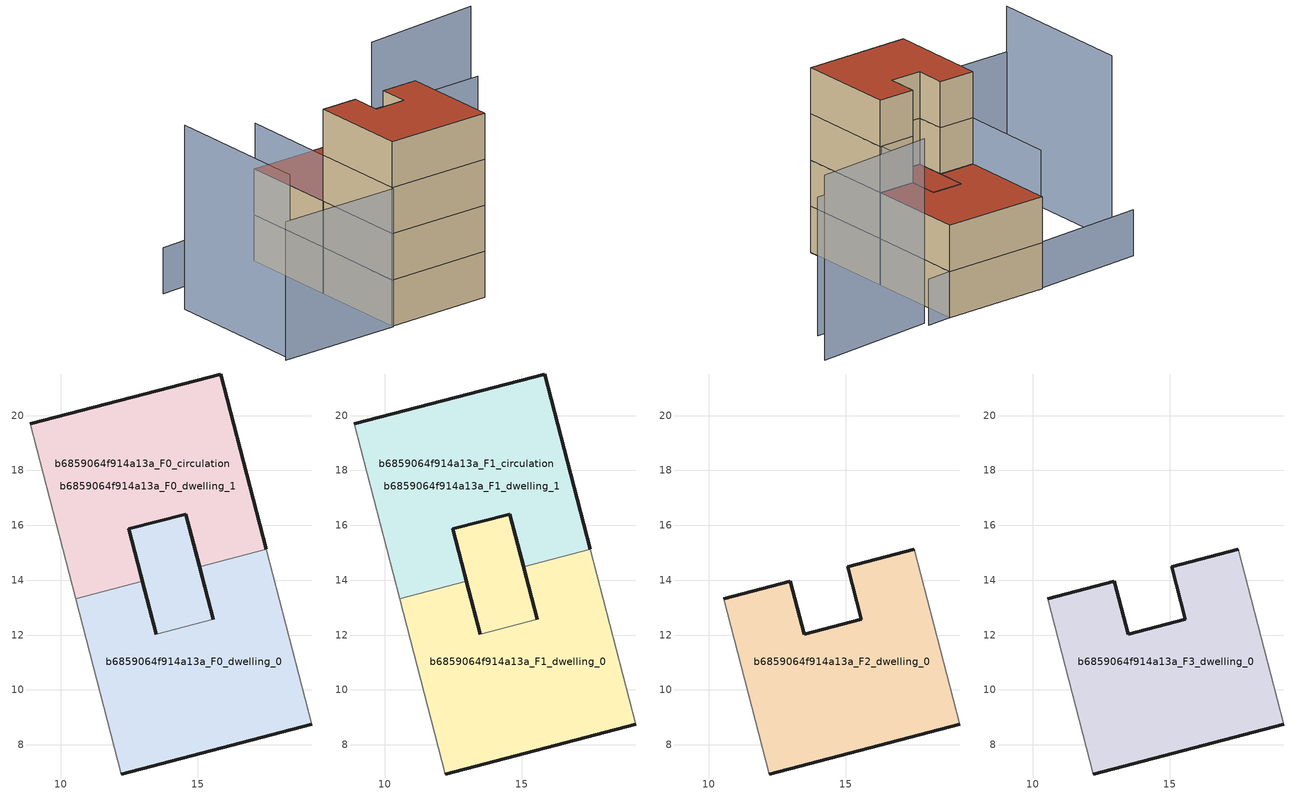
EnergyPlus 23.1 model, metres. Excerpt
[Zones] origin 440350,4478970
b6859064f914a13a_F0_dwelling_0
 floor ground (EU_floor_Construction): 17.49,15.13 19.15,8.74 12.21,6.93 10.55,13.32 12.98,13.95 13.48,12.04 15.56,12.58 15.06,14.5 z0; 14.56,16.41 15.06,14.5 15.56,12.58 13.48,12.04 12.48,15.87 z0
 wall outside (EU_wall_Construction): 12.21,6.93 19.15,8.74 / 15.06,14.5 15.56,12.58 / 13.48,12.04 12.98,13.95 z0:3
 wall adiabatic (EU_wall_Construction): 19.15,8.74 17.49,15.13 / 10.55,13.32 12.21,6.93 z0:3
 wall to b6859064f914a13a_F0_dwelling_1 (EU_wall_Construction): 17.49,15.13 15.06,14.5 / 12.98,13.95 10.55,13.32 z0:3
 wall to b6859064f914a13a_F0_circulation (EU_wall_Construction): 15.56,12.58 13.48,12.04 z0:3
b6859064f914a13a_F0_dwelling_1
 floor ground (EU_floor_Construction): 14.56,16.41 15.06,14.5 15.56,12.58 13.48,12.04 12.48,15.87 z0; 15.82,21.52 17.49,15.13 15.06,14.5 14.56,16.41 12.48,15.87 12.98,13.95 10.55,13.32 8.88,19.71 z0
 wall outside (EU_wall_Construction): 12.98,13.95 12.48,15.87 14.56,16.41 15.06,14.5 / 17.49,15.13 15.82,21.52 8.88,19.71 z0:3
 wall adiabatic (EU_wall_Construction): 8.88,19.71 10.55,13.32 z0:3
b6859064f914a13a_F0_circulation
 floor ground (EU_floor_Construction): 17.49,15.13 19.15,8.74 12.21,6.93 10.55,13.32 12.98,13.95 13.48,12.04 15.56,12.58 15.06,14.5 z0; 14.56,16.41 15.06,14.5 15.56,12.58 13.48,12.04 12.98,13.95 12.48,15.87 z0; 15.82,21.52 17.49,15.13 15.06,14.5 14.56,16.41 12.48,15.87 12.98,13.95 10.55,13.32 8.88,19.71 z0
 wall outside (EU_wall_Construction): 15.56,12.58 14.56,16.41 12.48,15.87 13.48,12.04 z0:3
b6859064f914a13a_F1_dwelling_0
 floor outside (EU_floor_Construction): 17.49,15.13 19.15,8.74 12.21,6.93 10.55,13.32 12.98,13.95 13.48,12.04 15.56,12.58 15.06,14.5 z3; 14.56,16.41 15.06,14.5 15.56,12.58 13.48,12.04 12.48,15.87 z3
 wall outside (EU_wall_Construction): 12.21,6.93 19.15,8.74 / 15.06,14.5 15.56,12.58 / 13.48,12.04 12.98,13.95 z3:6
 wall adiabatic (EU_wall_Construction): 19.15,8.74 17.49,15.13 / 10.55,13.32 12.21,6.93 z3:6
 wall to b6859064f914a13a_F1_dwelling_1 (EU_wall_Construction): 17.49,15.13 15.06,14.5 / 12.98,13.95 10.55,13.32 z3:6
 wall to b6859064f914a13a_F1_circulation (EU_wall_Construction): 15.56,12.58 13.48,12.04 z3:6
 roof outside (EU_floor_Construction): 15.56,12.58 15.06,14.5 14.56,16.41 12.48,15.87 13.48,12.04 z6
b6859064f914a13a_F1_dwelling_1
 floor to b6859064f914a13a_F0_dwelling_1 (EU_floor_Construction): 15.82,21.52 17.49,15.13 15.06,14.5 14.56,16.41 12.48,15.87 12.98,13.95 10.55,13.32 8.88,19.71 z3; 14.56,16.41 15.06,14.5 15.56,12.58 13.48,12.04 12.48,15.87 z3
 wall outside (EU_wall_Construction): 12.98,13.95 12.48,15.87 14.56,16.41 15.06,14.5 / 17.49,15.13 15.82,21.52 8.88,19.71 z3:6
 wall adiabatic (EU_wall_Construction): 8.88,19.71 10.55,13.32 z3:6
 roof outside (EU_roof_Construction): 17.49,15.13 15.82,21.52 8.88,19.71 10.55,13.32 12.98,13.95 12.48,15.87 14.56,16.41 15.06,14.5 z6; 15.56,12.58 15.06,14.5 14.56,16.41 12.48,15.87 13.48,12.04 z6
b6859064f914a13a_F1_circulation
 floor outside (EU_floor_Construction): 15.82,21.52 17.49,15.13 15.06,14.5 14.56,16.41 12.48,15.87 12.98,13.95 10.55,13.32 8.88,19.71 z3
 floor to b6859064f914a13a_F0_circulation (EU_floor_Construction): 17.49,15.13 19.15,8.74 12.21,6.93 10.55,13.32 12.98,13.95 13.48,12.04 15.56,12.58 15.06,14.5 z3; 14.56,16.41 15.06,14.5 15.56,12.58 13.48,12.04 12.98,13.95 12.48,15.87 z3
 wall outside (EU_wall_Construction): 15.56,12.58 14.56,16.41 12.48,15.87 13.48,12.04 z3:6
 roof outside (EU_roof_Construction): 19.15,8.74 17.49,15.13 15.06,14.5 15.56,12.58 13.48,12.04 12.98,13.95 10.55,13.32 12.21,6.93 z6; 15.56,12.58 15.06,14.5 14.56,16.41 12.48,15.87 12.98,13.95 13.48,12.04 z6; 17.49,15.13 15.82,21.52 8.88,19.71 10.55,13.32 12.98,13.95 12.48,15.87 14.56,16.41 15.06,14.5 z6
b6859064f914a13a_F2_dwelling_0
 floor to b6859064f914a13a_F1_dwelling_0 (EU_floor_Construction): 17.49,15.13 19.15,8.74 12.21,6.93 10.55,13.32 12.98,13.95 13.48,12.04 15.56,12.58 15.06,14.5 z6
 wall outside (EU_wall_Construction): 12.21,6.93 19.15,8.74 / 17.49,15.13 15.06,14.5 15.56,12.58 13.48,12.04 12.98,13.95 10.55,13.32 z6:9
 wall adiabatic (EU_wall_Construction): 19.15,8.74 17.49,15.13 / 10.55,13.32 12.21,6.93 z6:9
b6859064f914a13a_F3_dwelling_0
 floor to b6859064f914a13a_F2_dwelling_0 (EU_floor_Construction): 17.49,15.13 19.15,8.74 12.21,6.93 10.55,13.32 12.98,13.95 13.48,12.04 15.56,12.58 15.06,14.5 z9
 wall outside (EU_wall_Construction): 12.21,6.93 19.15,8.74 / 17.49,15.13 15.06,14.5 15.56,12.58 13.48,12.04 12.98,13.95 10.55,13.32 z9:12
 wall adiabatic (EU_wall_Construction): 19.15,8.74 17.49,15.13 / 10.55,13.32 12.21,6.93 z9:12
 roof outside (EU_roof_Construction): 19.15,8.74 17.49,15.13 15.06,14.5 15.56,12.58 13.48,12.04 12.98,13.95 10.55,13.32 12.21,6.93 z12
shading: 1.92,14.5 4.44,4.82 / 25.39,24.43 17.59,21.7 z0:12; 8.95,19.63 12.22,6.8 / 12.22,6.8 4.14,4.74 / 19.17,8.76 16.46,18.68 / 16.46,18.68 24.18,20.79 z0:9; 9.91,19.91 1.75,17.27 / 17.46,22.07 9.78,19.42 z0:3
[Building]
EU S2 Campaign: North Axis=0; Terrain=City; Solar Distribution=FullExterior
[Site:Location]
Madrid: Latitude=40.5; Longitude=-3.5; Time Zone=1; Elevation=609
[SizingPeriod:WeatherFileDays]
AnnualSizingPeriod: Begin Month=1; Begin Day of Month=1; End Month=12; End Day of Month=31; Day of Week for Start Day=Monday; Use Weather File Daylight Saving Period=No; Use Weather File Rain and Snow Indicators=No
[MATERIAL]
EU_InternalMass_Material: Roughness=MediumRough; Thickness=0.1; Conductivity=1; Density=1800; Specific Heat=900; Thermal Absorptance=0.9; Solar Absorptance=0.7; Visible Absorptance=0.7
[MATERIAL:NOMASS] Roughness=MediumRough; Thermal Absorptance=0.9; Solar Absorptance=0.7; Visible Absorptance=0.7
Name | Thermal Resistance
EU_wall_NoMass | 1.60022
EU_roof_NoMass | 1.57597
EU_floor_NoMass | 0.470652
[CONSTRUCTION]
EU_wall_Construction: EU_wall_NoMass
EU_roof_Construction: EU_roof_NoMass
EU_floor_Construction: EU_floor_NoMass
EU_InternalMass_Construction: EU_InternalMass_Material
[ZONE] Type=1; Multiplier=1; Ceiling Height=autocalculate; Floor Area=autocalculate; Part of Total Floor Area=Yes
Name | Volume
b6859064f914a13a_F0_dwelling_0; b6859064f914a13a_F1_dwelling_0; b6859064f914a13a_F0_dwelling_1; b6859064f914a13a_F1_dwelling_1 | 154.872
b6859064f914a13a_F2_dwelling_0; b6859064f914a13a_F3_dwelling_0 | 129.296
b6859064f914a13a_F0_circulation; b6859064f914a13a_F1_circulation | 284.168
[INTERNALMASS] Construction=EU_InternalMass_Construction
Name | Zone or ZoneList | Surface Area
b6859064f914a13a_F0_dwelling_0_EU_InternalMass | b6859064f914a13a_F0_dwelling_0 | 43.0989
b6859064f914a13a_F0_dwelling_1_EU_InternalMass | b6859064f914a13a_F0_dwelling_1 | 43.0989
b6859064f914a13a_F1_dwelling_0_EU_InternalMass | b6859064f914a13a_F1_dwelling_0 | 43.0989
b6859064f914a13a_F1_dwelling_1_EU_InternalMass | b6859064f914a13a_F1_dwelling_1 | 43.0989
b6859064f914a13a_F2_dwelling_0_EU_InternalMass | b6859064f914a13a_F2_dwelling_0 | 94.9286
b6859064f914a13a_F3_dwelling_0_EU_InternalMass | b6859064f914a13a_F3_dwelling_0 | 94.9286
[OTHEREQUIPMENT] Fuel Type=Electricity; Design Level Calculation Method=Watts/Area; Power per Zone Floor Area=1; Fraction Latent=0; Fraction Radiant=0; Fraction Lost=0; Carbon Dioxide Generation Rate=0; EndUse Subcategory=EU_Step8_InternalGains
Name | Zone or ZoneList or Space or SpaceList | Schedule
EU_Step8_InternalGain_b6859064f914a13a_F0_dwelling_0_f000 | b6859064f914a13a_F0_dwelling_0 | EU_Step8_GainSchedule_b6859064f914a13a_F0_dwelling_0_f000
EU_Step8_InternalGain_b6859064f914a13a_F0_dwelling_1_f000 | b6859064f914a13a_F0_dwelling_1 | EU_Step8_GainSchedule_b6859064f914a13a_F0_dwelling_1_f000
EU_Step8_InternalGain_b6859064f914a13a_F1_dwelling_0_f000 | b6859064f914a13a_F1_dwelling_0 | EU_Step8_GainSchedule_b6859064f914a13a_F1_dwelling_0_f000
EU_Step8_InternalGain_b6859064f914a13a_F1_dwelling_1_f000 | b6859064f914a13a_F1_dwelling_1 | EU_Step8_GainSchedule_b6859064f914a13a_F1_dwelling_1_f000
EU_Step8_InternalGain_b6859064f914a13a_F2_dwelling_0_f000 | b6859064f914a13a_F2_dwelling_0 | EU_Step8_GainSchedule_b6859064f914a13a_F2_dwelling_0_f000
EU_Step8_InternalGain_b6859064f914a13a_F3_dwelling_0_f000 | b6859064f914a13a_F3_dwelling_0 | EU_Step8_GainSchedule_b6859064f914a13a_F3_dwelling_0_f000
[ZONEINFILTRATION:DESIGNFLOWRATE] Schedule=EU_AlwaysOn; Design Flow Rate Calculation Method=Flow/Area; Flow Rate per Floor Area=0.0005; Constant Term Coefficient=1; Temperature Term Coefficient=0; Velocity Term Coefficient=0; Velocity Squared Term Coefficient=0
Name | Zone or ZoneList or Space or SpaceList
EU_Circulation_Infiltration_b6859064f914a13a_F0_circulation | b6859064f914a13a_F0_circulation
EU_Circulation_Infiltration_b6859064f914a13a_F1_circulation | b6859064f914a13a_F1_circulation
[ZONEVENTILATION:DESIGNFLOWRATE] Schedule=EU_AlwaysOn; Design Flow Rate Calculation Method=AirChanges/Hour; Air Changes per Hour=0.480704; Ventilation Type=Natural; Fan Pressure Rise=0; Fan Total Efficiency=1; Constant Term Coefficient=1; Temperature Term Coefficient=0; Velocity Term Coefficient=0; Velocity Squared Term Coefficient=0; Minimum Indoor Temperature=-100; Maximum Indoor Temperature=100; Delta Temperature=-100; Minimum Outdoor Temperature=-100; Maximum Outdoor Temperature=100; Maximum Wind Speed=40
Name | Zone or ZoneList or Space or SpaceList
EU_ConstantAir_b6859064f914a13a_F0_dwelling_0 | b6859064f914a13a_F0_dwelling_0
EU_ConstantAir_b6859064f914a13a_F0_dwelling_1 | b6859064f914a13a_F0_dwelling_1
EU_ConstantAir_b6859064f914a13a_F1_dwelling_0 | b6859064f914a13a_F1_dwelling_0
EU_ConstantAir_b6859064f914a13a_F1_dwelling_1 | b6859064f914a13a_F1_dwelling_1
EU_ConstantAir_b6859064f914a13a_F2_dwelling_0 | b6859064f914a13a_F2_dwelling_0
EU_ConstantAir_b6859064f914a13a_F3_dwelling_0 | b6859064f914a13a_F3_dwelling_0
[HVACTEMPLATE:THERMOSTAT] Constant Heating Setpoint=20; Constant Cooling Setpoint=50
EU_HeatOnly_b6859064f914a13a_F0_dwelling_0; EU_HeatOnly_b6859064f914a13a_F0_dwelling_1; EU_HeatOnly_b6859064f914a13a_F1_dwelling_0; EU_HeatOnly_b6859064f914a13a_F1_dwelling_1; EU_HeatOnly_b6859064f914a13a_F2_dwelling_0; EU_HeatOnly_b6859064f914a13a_F3_dwelling_0
[HVACTEMPLATE:ZONE:IDEALLOADSAIRSYSTEM] System Availability Schedule=EU_AlwaysOn; Maximum Heating Supply Air Temperature=50; Minimum Cooling Supply Air Temperature=13; Maximum Heating Supply Air Humidity Ratio=0.0156; Minimum Cooling Supply Air Humidity Ratio=0.0077; Heating Limit=NoLimit; Cooling Limit=NoLimit; Heating Availability Schedule=EU_AlwaysOn; Cooling Availability Schedule=EU_CoolingOff; Dehumidification Control Type=ConstantSensibleHeatRatio; Cooling Sensible Heat Ratio=0.7; Dehumidification Setpoint=60; Humidification Control Type=None; Humidification Setpoint=30; Outdoor Air Method=None; Outdoor Air Flow Rate per Person=0.00944; Outdoor Air Flow Rate per Zone Floor Area=0; Outdoor Air Flow Rate per Zone=0; Demand Controlled Ventilation Type=None; Outdoor Air Economizer Type=NoEconomizer; Heat Recovery Type=None; Sensible Heat Recovery Effectiveness=0.7; Latent Heat Recovery Effectiveness=0.65
Name | Template Thermostat
b6859064f914a13a_F0_dwelling_0 | EU_HeatOnly_b6859064f914a13a_F0_dwelling_0
b6859064f914a13a_F0_dwelling_1 | EU_HeatOnly_b6859064f914a13a_F0_dwelling_1
b6859064f914a13a_F1_dwelling_0 | EU_HeatOnly_b6859064f914a13a_F1_dwelling_0
b6859064f914a13a_F1_dwelling_1 | EU_HeatOnly_b6859064f914a13a_F1_dwelling_1
b6859064f914a13a_F2_dwelling_0 | EU_HeatOnly_b6859064f914a13a_F2_dwelling_0
b6859064f914a13a_F3_dwelling_0 | EU_HeatOnly_b6859064f914a13a_F3_dwelling_0
[SIZING:ZONE] Zone Cooling Design Supply Air Temperature Input Method=SupplyAirTemperature; Zone Cooling Design Supply Air Temperature=13; Zone Heating Design Supply Air Temperature Input Method=SupplyAirTemperature; Zone Heating Design Supply Air Temperature=50; Zone Cooling Design Supply Air Humidity Ratio=0.008; Zone Heating Design Supply Air Humidity Ratio=0.008; Cooling Design Air Flow Method=DesignDay; Cooling Design Air Flow Rate=0; Cooling Minimum Air Flow per Zone Floor Area=0.000762; Cooling Minimum Air Flow=0; Cooling Minimum Air Flow Fraction=0.2; Heating Design Air Flow Method=DesignDay; Heating Design Air Flow Rate=0; Heating Maximum Air Flow per Zone Floor Area=0.002032; Heating Maximum Air Flow=0.141576; Heating Maximum Air Flow Fraction=0.3; Account for Dedicated Outdoor Air System=No; Dedicated Outdoor Air System Control Strategy=NeutralSupplyAir; Dedicated Outdoor Air Low Setpoint Temperature for Design=autosize; Dedicated Outdoor Air High Setpoint Temperature for Design=autosize; Zone Load Sizing Method=Sensible Load Only No Latent Load; Zone Latent Cooling Design Supply Air Humidity Ratio Input Method=HumidityRatioDifference; Zone Cooling Design Supply Air Humidity Ratio Difference=0.005; Zone Latent Heating Design Supply Air Humidity Ratio Input Method=HumidityRatioDifference; Zone Humidification Design Supply Air Humidity Ratio Difference=0.005
b6859064f914a13a_F0_dwelling_0; b6859064f914a13a_F0_dwelling_1; b6859064f914a13a_F1_dwelling_0; b6859064f914a13a_F1_dwelling_1; b6859064f914a13a_F2_dwelling_0; b6859064f914a13a_F3_dwelling_0
[SCHEDULE:CONSTANT]
Name | Hourly Value
EU_AlwaysOn | 1
EU_CoolingOff | 0
[SCHEDULE:FILE] Column Number=1; Rows to Skip at Top=0; Number of Hours of Data=8760; Column Separator=Comma; Interpolate to Timestep=No; Minutes per Item=60; Adjust Schedule for Daylight Savings=Yes
Name | File
EU_Step8_GainSchedule_b6859064f914a13a_F0_dwelling_0_f000 | ../../schedules/b6859064f914a13a/b6859064f914a13a_F0_dwelling_0_f000_gain.csv
EU_Step8_GainSchedule_b6859064f914a13a_F0_dwelling_1_f000 | ../../schedules/b6859064f914a13a/b6859064f914a13a_F0_dwelling_1_f000_gain.csv
EU_Step8_GainSchedule_b6859064f914a13a_F1_dwelling_0_f000 | ../../schedules/b6859064f914a13a/b6859064f914a13a_F1_dwelling_0_f000_gain.csv
EU_Step8_GainSchedule_b6859064f914a13a_F1_dwelling_1_f000 | ../../schedules/b6859064f914a13a/b6859064f914a13a_F1_dwelling_1_f000_gain.csv
EU_Step8_GainSchedule_b6859064f914a13a_F2_dwelling_0_f000 | ../../schedules/b6859064f914a13a/b6859064f914a13a_F2_dwelling_0_f000_gain.csv
EU_Step8_GainSchedule_b6859064f914a13a_F3_dwelling_0_f000 | ../../schedules/b6859064f914a13a/b6859064f914a13a_F3_dwelling_0_f000_gain.csv
